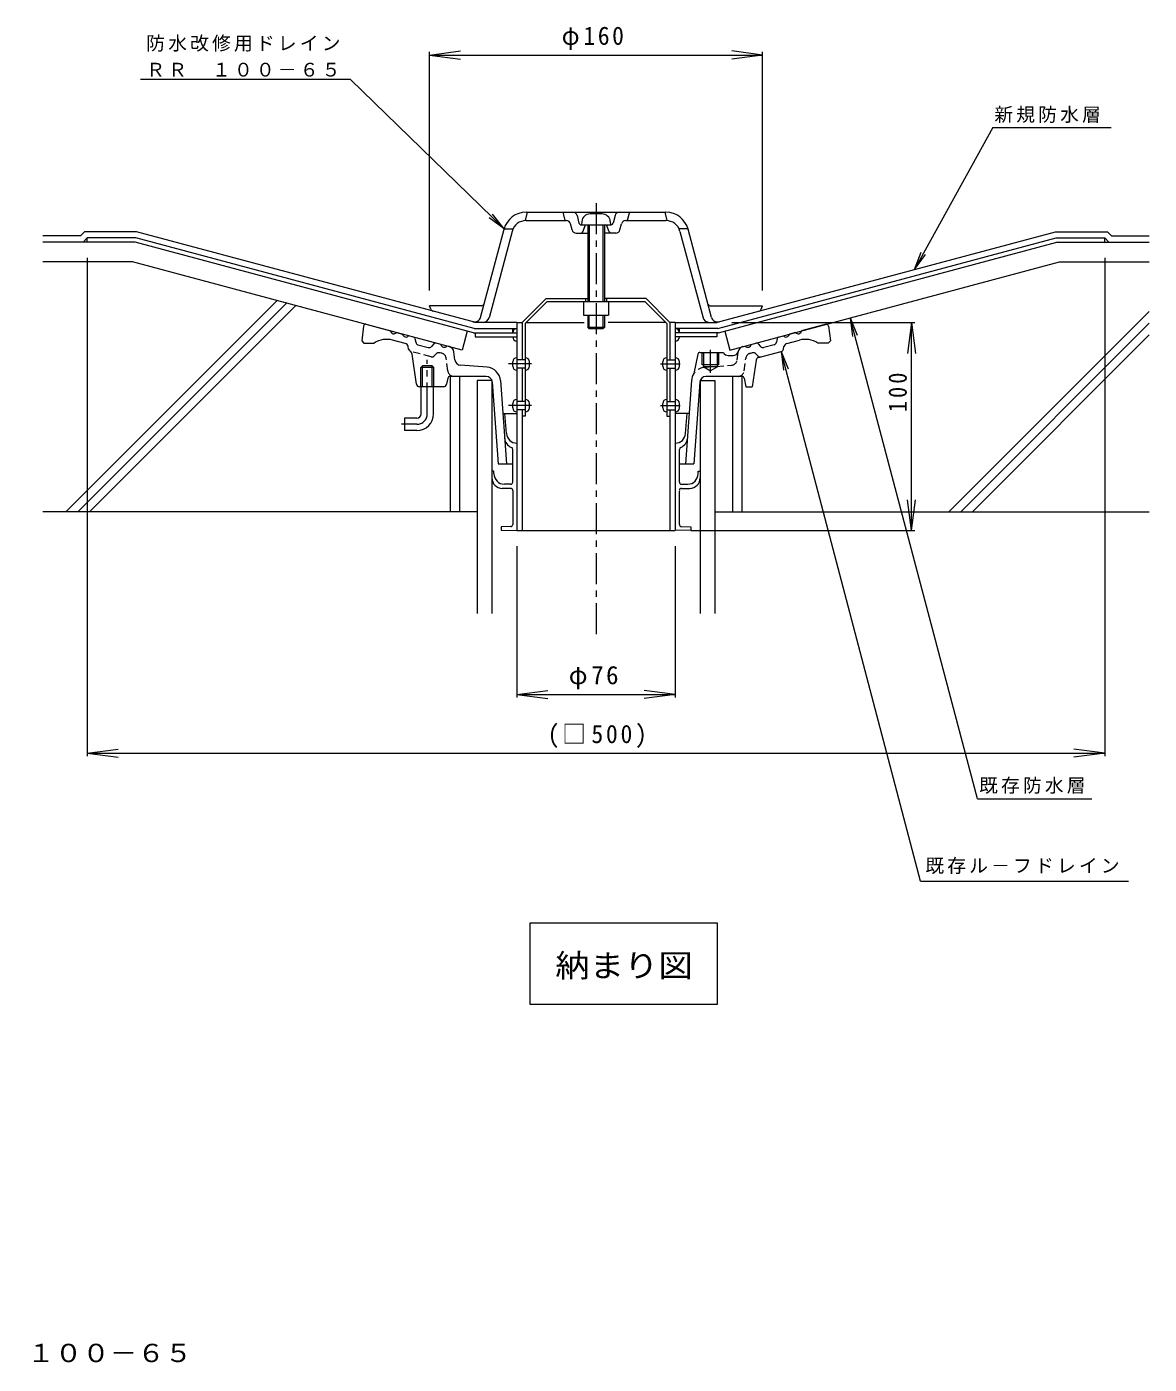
# Model space of a CAD drawing. Units: millimetres, scale not verified. Extents: x -549 to 545, y -404 to 279.
# Drawn here: x 7 to 545, y -404 to 238 of the extents above; entities that cross this region are included whole.
import ezdxf
from ezdxf.enums import TextEntityAlignment as Align

# ---------------------------------------------------------------- set-up
doc = ezdxf.new("R2010")
doc.units = ezdxf.units.MM
doc.header["$LTSCALE"] = 3
for name, pattern in [('CHAIN1', [8, 5, -1, 1, -1]), ('CHAIN2', [12, 9, -1, 1, -1]), ('DASHED1', [1.8, 1.2, -0.6])]:
    doc.linetypes.add(name, pattern=pattern)
for name, color, linetype, lineweight in [('3-4', 7, 'Continuous', 9), ('4-0', 7, 'Continuous', 9), ('4-4', 7, 'Continuous', 9)]:
    doc.layers.add(name, color=color, linetype=linetype, lineweight=lineweight)
doc.layers.add('F-F_F-Fﾚｲﾔ', color=2, linetype='Continuous')
doc.styles.add('ＭＳ ゴシック', font='')
doc.styles.get('ＭＳ ゴシック').set_extended_font_data('MS Gothic')

msp = doc.modelspace()

# ---------------------------------------------------------------- linework, layer by layer
at = {"layer": '3-4'}
msp.add_lwpolyline([(248.108, -192.527), (248.108, -231.446), (338.108, -231.446), (338.108, -192.527)], close=True, dxfattribs=at)
at = {"layer": '4-0'}
for p, q in [((470.404, 189.426), (432.69, 121.221)), ((470.404, 189.426), (527.218, 189.426)), ((32.307, 137.359), (14.217, 137.359)), ((34.307, 139.359), (32.307, 137.359)), ((35.55, 136.359), (33.55, 134.359)), ((59.264, 139.359), (34.307, 139.359)), ((222.071, 95.735), (59.264, 139.359)), ((337.572, 95.735), (500.379, 139.359)), ((500.379, 139.359), (525.336, 139.359)), ((524.093, 136.359), (526.093, 134.359)), ((525.336, 139.359), (527.335, 137.359)), ((527.335, 137.359), (545.426, 137.359)), ((35.55, 134.359), (14.217, 134.359)), ((524.093, 134.359), (545.426, 134.359)), ((126.735, 106.311), (25.324, 4.9)), ((131.196, 105.116), (30.98, 4.9)), ((135.658, 103.92), (36.637, 4.9)), ((463.019, -132.828), (401.835, 97.985)), ((545.426, 101.076), (449.249, 4.9)), ((168.212, 94.024), (167.322, 86.9)), ((169.322, 94.9), (169.204, 94.9)), ((169.321, 94.9), (181.177, 91.723)), ((184.075, 90.947), (186.973, 90.17)), ((241.822, 95.837), (221.69, 95.837)), ((221.822, 90.837), (221.822, 88.837)), ((241.822, 95.837), (244.322, 95.837)), ((241.822, 95.837), (241.822, -4.163)), ((244.322, 95.837), (244.322, 77.837)), ((246.443, 95.837), (274.052, 95.837)), ((313.2, 95.837), (285.59, 95.837)), ((317.822, 95.837), (315.322, 95.837)), ((315.322, 95.837), (315.322, 77.837)), ((317.822, 95.837), (317.822, -4.163)), ((317.822, 95.837), (337.953, 95.837)), ((337.822, 90.837), (337.822, 88.837)), ((375.568, 90.947), (372.67, 90.17)), ((390.321, 94.9), (378.466, 91.723)), ((390.439, 94.9), (390.321, 94.9)), ((391.431, 94.024), (392.322, 86.9)), ((545.426, 95.419), (454.906, 4.9)), ((167.322, 86.9), (168.322, 85.9)), ((168.322, 85.9), (173.322, 85.9)), ((188.151, 85.713), (182.18, 87.313)), ((189.832, 83.016), (189.593, 84.183)), ((192.172, 88.777), (189.87, 89.394)), ((192.892, 88.012), (193.255, 86.239)), ((194.336, 85.091), (199.307, 83.759)), ((202.018, 85.567), (200.817, 84.213)), ((205.325, 85.253), (203.025, 85.869)), ((209.367, 84.17), (208.223, 84.476)), ((221.822, 88.837), (241.822, 88.837)), ((337.822, 88.837), (317.822, 88.837)), ((350.276, 84.17), (351.42, 84.476)), ((354.318, 85.253), (356.618, 85.869)), ((357.626, 85.567), (358.826, 84.213)), ((365.307, 85.091), (360.336, 83.759)), ((366.751, 88.012), (366.388, 86.239)), ((367.472, 88.777), (369.772, 89.394)), ((369.811, 83.016), (370.05, 84.183)), ((371.492, 85.713), (377.463, 87.313)), ((391.322, 85.9), (386.322, 85.9)), ((392.322, 86.9), (391.322, 85.9)), ((545.426, 89.763), (460.563, 4.9)), ((193.632, 66.18), (191.493, 80.6)), ((212.035, 77.838), (211.568, 81.638)), ((328.663, 80.593), (326.822, 71.223)), ((329.644, 81.4), (341.03, 81.4)), ((338.121, 74.4), (338.121, 81.4)), ((338.821, 75.4), (338.821, 81.4)), ((343.321, 79.9), (345.669, 79.9)), ((356.68, 77.699), (354.822, 64.9)), ((357.776, 78.932), (368.73, 81.867)), ((435.592, -172.421), (368.73, 81.867)), ((196.461, 74.9), (195.647, 74.1)), ((201.997, 74.1), (195.647, 74.1)), ((195.647, 64.9), (195.647, 74.1)), ((201.181, 74.9), (196.461, 74.9)), ((196.461, 64.9), (196.461, 74.9)), ((201.997, 74.1), (201.181, 74.9)), ((201.181, 64.9), (201.181, 74.9)), ((201.997, 64.9), (201.997, 74.1)), ((227.485, 74.323), (214.803, 75.21)), ((244.322, 73.837), (244.322, 57.837)), ((315.322, 73.837), (315.322, 57.837)), ((331.521, 74.4), (334.822, 72.495)), ((338.121, 74.4), (334.822, 72.495)), ((206.592, 64.9), (195.116, 64.9)), ((195.822, 51.9), (195.822, 64.9)), ((201.822, 51.9), (201.822, 64.9)), ((208.661, 69.096), (208.063, 66.106)), ((227.028, 69.9), (209.641, 69.9)), ((209.822, 69.9), (209.822, 4.9)), ((214.322, 69.9), (214.322, 4.9)), ((229.822, 67.994), (229.822, -43.914)), ((230.021, 67.114), (232.822, 27.9)), ((233.979, 67.839), (236.832, 27.9)), ((325.664, 67.839), (322.811, 27.9)), ((329.623, 67.114), (326.822, 27.9)), ((329.821, 67.994), (329.821, -43.914)), ((350.002, 69.9), (332.615, 69.9)), ((345.322, 69.9), (345.322, 4.9)), ((349.822, 69.9), (349.822, 4.9)), ((350.982, 69.096), (351.822, 64.9)), ((351.822, 64.9), (354.822, 64.9)), ((244.322, 53.837), (244.322, -4.163)), ((315.322, 53.837), (315.322, -4.163)), ((187.822, 49.9), (187.822, 43.9)), ((193.822, 49.9), (187.822, 49.9)), ((193.822, 43.9), (187.822, 43.9)), ((232.822, 27.9), (239.821, 27.9)), ((319.822, 27.9), (326.822, 27.9)), ((222.821, 4.9), (14.217, 4.9)), ((336.822, 4.9), (545.426, 4.9)), ((241.822, -4.163), (317.822, -4.163)), ((463.019, -132.828), (517.92, -132.828)), ((435.592, -172.421), (535.524, -172.421))]:
    msp.add_line(p, q, dxfattribs=at)
at = {"layer": '4-0', "color": 2}
for p, q in [((246.822, 148.696), (245.821, 144.682)), ((246.273, 148.696), (313.37, 148.696)), ((263.822, 148.696), (264.822, 144.697)), ((282.701, 147.897), (276.942, 147.897)), ((295.822, 148.696), (294.822, 144.697)), ((312.821, 148.696), (313.821, 144.682)), ((246.273, 144.697), (265.637, 144.697)), ((268.32, 140.212), (267.577, 143.182)), ((270.7, 147.182), (271.632, 143.454)), ((272.602, 142.697), (287.041, 142.697)), ((272.957, 144.245), (272.822, 142.697)), ((273.565, 139.345), (274.822, 142.697)), ((275.822, 142.697), (275.822, 105.837)), ((276.522, 142.697), (276.522, 105.837)), ((283.122, 142.697), (283.122, 105.837)), ((283.822, 142.697), (283.822, 105.837)), ((286.078, 139.345), (284.821, 142.697)), ((286.686, 144.245), (286.822, 142.697)), ((288.943, 147.182), (288.011, 143.454)), ((291.323, 140.212), (292.066, 143.182)), ((294.006, 144.697), (313.37, 144.697)), ((224.364, 98.23), (235.644, 140.531)), ((239.509, 139.5), (228.459, 98.064)), ((235.69, 140.696), (239.948, 140.696)), ((270.26, 138.697), (275.821, 138.697)), ((289.383, 138.697), (283.822, 138.697)), ((323.953, 140.696), (319.695, 140.696)), ((320.134, 139.5), (331.184, 98.064)), ((335.279, 98.23), (323.999, 140.531)), ((225.053, 103.697), (199.821, 103.697)), ((200.532, 102.086), (199.821, 103.697)), ((285.822, 105.837), (285.822, 99.337)), ((334.59, 103.697), (359.821, 103.697)), ((359.111, 102.086), (359.821, 103.697)), ((275.822, 99.337), (275.822, 93.397)), ((276.522, 92.697), (276.522, 99.337)), ((283.122, 99.337), (283.122, 92.697)), ((283.822, 99.337), (283.822, 93.397)), ((276.522, 92.697), (275.822, 93.397)), ((283.822, 93.397), (275.822, 93.397)), ((283.122, 92.697), (276.522, 92.697)), ((283.822, 93.397), (283.122, 92.697)), ((245.821, 77.837), (241.822, 77.837)), ((313.821, 77.837), (317.822, 77.837)), ((239.821, 74.837), (239.821, 76.837)), ((245.821, 73.837), (241.822, 73.837)), ((247.821, 74.837), (247.821, 76.837)), ((311.822, 74.837), (311.822, 76.837)), ((313.821, 73.837), (317.822, 73.837)), ((319.822, 74.837), (319.822, 76.837)), ((245.821, 57.837), (241.822, 57.837)), ((313.821, 57.837), (317.822, 57.837)), ((239.821, 54.837), (239.821, 56.837)), ((245.821, 53.837), (241.822, 53.837)), ((247.821, 54.837), (247.821, 56.837)), ((311.822, 54.837), (311.822, 56.837)), ((313.821, 53.837), (317.822, 53.837)), ((319.822, 54.837), (319.822, 56.837))]:
    msp.add_line(p, q, dxfattribs=at)
at = {"layer": '4-0', "linetype": 'CHAIN1'}
for p, q in [((279.822, 153.084), (279.822, -55.128)), ((198.822, 51.9), (198.822, 77.9)), ((334.822, 71.581), (334.822, 82.651)), ((193.822, 46.9), (186.432, 46.9))]:
    msp.add_line(p, q, dxfattribs=at)
at = {"layer": '4-0', "color": 3}
for p, q in [((35.55, 134.359), (35.55, 136.359)), ((524.093, 134.359), (524.093, 136.359)), ((58.605, 134.359), (35.55, 134.359)), ((221.032, 90.837), (58.605, 134.359)), ((338.611, 90.837), (501.038, 134.359)), ((501.038, 134.359), (524.093, 134.359)), ((221.032, 90.837), (241.822, 90.837)), ((221.295, 92.837), (241.822, 92.837)), ((239.821, 90.837), (239.821, 92.837)), ((338.348, 92.837), (317.822, 92.837)), ((338.611, 90.837), (317.822, 90.837)), ((319.822, 90.837), (319.822, 92.837))]:
    msp.add_line(p, q, dxfattribs=at)
at = {"layer": '4-0', "color": 4}
for p, q in [((244.322, 95.837), (255.821, 107.337)), ((245.821, 95.216), (256.443, 105.837)), ((255.821, 107.337), (275.822, 107.337)), ((256.443, 105.837), (303.2, 105.837)), ((274.822, 107.337), (274.822, 105.837)), ((303.822, 107.337), (283.822, 107.337)), ((284.821, 107.337), (284.821, 105.837)), ((313.821, 95.216), (303.2, 105.837)), ((315.322, 95.837), (303.822, 107.337)), ((313.821, 95.216), (313.821, 50.837)), ((313.821, 50.837), (315.322, 50.837))]:
    msp.add_line(p, q, dxfattribs=at)
at = {"layer": '4-0', "linetype": 'DASHED1'}
for p, q in [((200.659, 79.256), (190.913, 81.867)), ((202.17, 79.71), (202.96, 80.601)), ((205.726, 81.004), (204.974, 81.206)), ((208.656, 72.534), (207.927, 78.472)), ((347.608, 77.838), (348.075, 81.638)), ((350.987, 72.534), (351.716, 78.472)), ((353.917, 81.004), (354.669, 81.206)), ((357.473, 79.71), (356.683, 80.601)), ((332.158, 74.323), (344.84, 75.21))]:
    msp.add_line(p, q, dxfattribs=at)
at = {"layer": '4-0', "color": 2, "linetype": 'CHAIN2'}
for p, q in [((248.822, 75.837), (237.803, 75.837)), ((310.822, 75.837), (320.143, 75.837)), ((248.822, 55.837), (237.803, 55.837)), ((310.822, 55.837), (320.143, 55.837))]:
    msp.add_line(p, q, dxfattribs=at)
at = {"layer": '4-0', "color": 6}
for p, q in [((235.102, 52.119), (241.822, 52.119)), ((236.793, 42.481), (236.104, 52.119)), ((324.541, 52.119), (317.822, 52.119)), ((322.85, 42.481), (323.539, 52.119)), ((239.821, 19.141), (239.821, 34.864)), ((241.78, 37.837), (241.822, 37.837)), ((317.863, 37.837), (317.822, 37.837)), ((319.822, 19.141), (319.822, 34.864)), ((238.821, 16.141), (234.821, 16.141)), ((238.821, 18.141), (235.822, 18.141)), ((239.821, 15.141), (239.821, -1.19)), ((319.822, -1.19), (319.822, 14.864)), ((320.822, 18.141), (323.821, 18.141)), ((320.822, 16.141), (324.821, 16.141))]:
    msp.add_line(p, q, dxfattribs=at)
at = {"layer": '4-0', "color": 3}
for points in [[(221.295, 92.837), (58.869, 136.359), (35.55, 136.359)], [(338.348, 92.837), (500.774, 136.359), (524.093, 136.359)]]:
    msp.add_lwpolyline(points, dxfattribs=at)
at = {"layer": '4-0'}
for points in [[(217.987, 91.653), (215.539, 82.516), (57.36, 124.9), (14.217, 124.9)], [(341.656, 91.653), (344.104, 82.516), (502.283, 124.9), (545.426, 124.9)], [(338.821, 75.4), (330.821, 75.4), (330.821, 81.4)], [(338.121, 74.4), (331.521, 74.4), (331.521, 81.4)], [(229.822, 67.994), (222.821, 67.994), (222.821, -43.914)], [(329.821, 67.994), (336.822, 67.994), (336.822, -43.914)]]:
    msp.add_lwpolyline(points, dxfattribs=at)
at = {"layer": '4-0', "color": 2}
msp.add_lwpolyline([(273.821, 105.837), (273.821, 99.337), (285.822, 99.337)], dxfattribs=at)
at = {"layer": '4-0', "color": 4}
msp.add_lwpolyline([(245.821, 95.216), (245.821, 50.837), (244.322, 50.837)], dxfattribs=at)
at = {"layer": '4-0', "color": 6}
for points in [[(230.821, 23.141), (230.821, 24.418), (229.822, 24.418)], [(328.822, 23.141), (328.822, 24.418), (329.821, 24.418)], [(238.849, -2.19), (234.321, -2.316), (234.321, -3.976), (241.822, -4.163)], [(320.794, -2.19), (325.322, -2.316), (325.322, -3.976), (317.822, -4.163)]]:
    msp.add_lwpolyline(points, dxfattribs=at)
at = {"layer": '4-0', "color": 2}
for centre, radius, start, end in [((246.273, 137.697), 11, 90, 165.06862), ((268.76, 146.697), 2, 14.03607, 90), ((276.942, 143.897), 4, 90, 174.99945), ((282.701, 143.897), 4, 5.00055, 90), ((290.883, 146.697), 2, 90, 165.96393), ((313.37, 137.697), 11, 14.93138, 90), ((246.273, 137.697), 7, 90, 165.06879), ((265.637, 142.697), 2, 14.03607, 90), ((272.602, 143.696), 1, 194.0359, 270), ((287.041, 143.696), 1, 270, 345.9641), ((294.006, 142.697), 2, 90, 165.96393), ((313.37, 137.697), 7, 14.93121, 90), ((270.26, 140.696), 2, 194.03607, 270), ((272.629, 139.697), 1, 270, 339.44279), ((287.014, 139.697), 1, 200.55721, 270), ((289.383, 140.696), 2, 270, 345.96393), ((225.053, 104.697), 1, 270, 345.06969), ((334.59, 104.697), 1, 194.93031, 270), ((201.904, 102.691), 1.5, 203.7934, 254.99934), ((221.465, 99.003), 3, 255, 345.06865), ((225.56, 98.837), 3, 270, 345.06877), ((334.083, 98.837), 3, 194.93123, 270), ((338.178, 99.003), 3, 194.93135, 285), ((357.739, 102.691), 1.5, 285.00066, 336.2066), ((241.822, 76.837), 2, 90, 180), ((245.821, 76.837), 2, 0, 90), ((313.821, 76.837), 2, 90, 180), ((317.822, 76.837), 2, 0, 90), ((241.822, 74.837), 2, 180, 270), ((245.821, 74.837), 2, 270, 0), ((313.821, 74.837), 2, 180, 270), ((317.822, 74.837), 2, 270, 0), ((241.822, 56.837), 2, 90, 180), ((245.821, 56.837), 2, 0, 90), ((313.821, 56.837), 2, 90, 180), ((317.822, 56.837), 2, 0, 90), ((241.822, 54.837), 2, 180, 270), ((245.821, 54.837), 2, 270, 0), ((313.821, 54.837), 2, 180, 270), ((317.822, 54.837), 2, 270, 0)]:
    msp.add_arc(centre, radius, start, end, dxfattribs=at)
at = {"layer": '4-0'}
for centre, radius, start, end in [((169.204, 93.9), 1, 90, 172.87463), ((182.788, 91.939), 1.625, 187.61929, 322.3797), ((188.583, 90.386), 1.625, 187.62059, 322.37891), ((241.822, 90.837), 2, 90, 180), ((317.822, 90.837), 2, 0, 90), ((371.06, 90.386), 1.625, 217.62109, 352.37941), ((376.855, 91.939), 1.625, 217.6203, 352.38071), ((390.439, 93.9), 1, 7.12537, 90), ((179.333, 76.688), 11, 74.99985, 123.12953), ((187.634, 83.781), 2, 11.56621, 75.0005), ((191.913, 87.811), 1, 11.56642, 75.00078), ((194.725, 86.54), 1.5, 191.5649, 254.99991), ((199.695, 85.208), 1.5, 254.99991, 318.43558), ((202.766, 84.903), 1, 75.00023, 138.43498), ((206.936, 85.468), 1.625, 187.62059, 322.38074), ((208.59, 81.272), 3, 6.99973, 75.00041), ((241.822, 88.837), 2, 180, 270), ((317.822, 88.837), 2, 270, 0), ((351.053, 81.272), 3, 104.99959, 168.16734), ((352.707, 85.468), 1.625, 217.61926, 352.37941), ((356.877, 84.903), 1, 41.56502, 104.99977), ((359.948, 85.208), 1.5, 221.56442, 285.00009), ((364.918, 86.54), 1.5, 285.00009, 348.4351), ((367.73, 87.811), 1, 104.99922, 168.43358), ((372.01, 83.781), 2, 104.9995, 168.43379), ((380.31, 76.688), 11, 56.87047, 105.00015), ((191.302, 83.316), 1.5, 191.56628, 239.30832), ((189.515, 80.307), 2, 8.43475, 59.30959), ((215.012, 78.203), 3, 187.00008, 266.00017), ((329.644, 80.4), 1, 90, 168.88066), ((343.321, 82.4), 2.5, 203.57779, 270), ((345.669, 82.4), 2.5, 270, 348.16707), ((358.164, 77.484), 1.5, 105.00066, 171.74089), ((368.342, 83.316), 1.5, 285.00009, 348.43372), ((226.997, 67.341), 7, 4.0856, 85.99998), ((332.647, 67.341), 7, 146.31702, 175.9144), ((195.116, 66.4), 1.5, 188.43515, 270), ((206.592, 66.4), 1.5, 270, 348.68979), ((209.641, 68.9), 1, 90, 168.69006), ((227.028, 66.9), 3, 4.08546, 90), ((332.615, 66.9), 3, 90, 175.91454), ((350.002, 68.9), 1, 11.30937, 90), ((193.822, 51.9), 2, 270, 0), ((193.822, 51.9), 8, 270, 0)]:
    msp.add_arc(centre, radius, start, end, dxfattribs=at)
at = {"layer": '4-0', "linetype": 'DASHED1'}
for centre, radius, start, end in [((191.302, 83.316), 1.5, 239.30832, 255.00128), ((201.048, 80.705), 1.5, 255.00128, 318.43651), ((204.456, 79.274), 2, 74.99976, 138.43507), ((204.949, 78.107), 3, 7.00008, 74.99991), ((344.631, 78.203), 3, 273.99983, 352.99992), ((351.053, 81.272), 3, 168.16734, 173.00027), ((354.694, 78.107), 3, 105.00009, 172.99992), ((355.187, 79.274), 2, 41.56493, 105.00024), ((358.595, 80.705), 1.5, 221.56349, 284.99872), ((211.634, 72.9), 3, 187.00008, 270), ((332.647, 67.341), 7, 94.00002, 146.31702), ((348.01, 72.9), 3, 270, 352.99992)]:
    msp.add_arc(centre, radius, start, end, dxfattribs=at)
at = {"layer": '4-0', "linetype": 'CHAIN1'}
msp.add_arc((193.822, 51.9), 5, 270, 0, dxfattribs=at)
at = {"layer": '4-0', "color": 6}
for centre, radius, start, end in [((240.946, 40.475), 5, 184.08569, 249.26045), ((241.78, 42.837), 5, 184.08569, 270), ((317.863, 42.837), 5, 270, 355.91431), ((318.697, 40.475), 5, 290.73955, 355.91431), ((238.821, 34.864), 1, 0, 69.26073), ((320.822, 34.864), 1, 110.73927, 180), ((234.821, 21.141), 5, 180, 270), ((235.822, 23.141), 5, 180, 270), ((323.821, 23.141), 5, 270, 0), ((324.821, 21.141), 5, 270, 0), ((238.821, 19.141), 1, 270, 0), ((238.821, 15.141), 1, 0, 90), ((320.822, 19.141), 1, 180, 270), ((320.822, 15.141), 1, 90, 180), ((238.821, -1.19), 1, 271.59279, 0), ((320.822, -1.19), 1, 180, 268.40721)]:
    msp.add_arc(centre, radius, start, end, dxfattribs=at)
at = {"layer": '4-4'}
for p, q in [((199.821, 224.142), (214.693, 226.1)), ((199.821, 111.197), (199.821, 225.642)), ((359.821, 224.142), (344.95, 226.1)), ((359.821, 111.197), (359.821, 225.642)), ((199.821, 224.142), (359.821, 224.142)), ((199.821, 224.142), (214.693, 222.184)), ((359.821, 224.142), (344.95, 222.184)), ((235.69, 140.696), (230.107, 147.756)), ((235.69, 140.696), (228.47, 146.071)), ((432.69, 121.221), (435.979, 129.598)), ((432.69, 121.221), (438.036, 128.462)), ((35.55, 126.859), (35.55, -112.489)), ((524.093, 126.859), (524.093, -112.489)), ((401.835, 97.985), (405.257, 89.661)), ((401.835, 97.985), (402.986, 89.059)), ((345.072, 95.735), (432.807, 95.735)), ((431.308, 95.735), (429.35, 80.863)), ((431.308, -4.163), (431.308, 95.735)), ((431.308, 95.735), (433.265, 80.863)), ((368.73, 81.867), (372.135, 73.536)), ((368.73, 81.867), (369.863, 72.939)), ((431.308, -4.163), (429.35, 10.709)), ((431.308, -4.163), (433.265, 10.709)), ((325.322, -4.163), (432.807, -4.163)), ((241.822, -11.663), (241.822, -84.281)), ((317.822, -11.663), (317.822, -84.281)), ((241.822, -82.781), (256.693, -80.824)), ((241.822, -82.781), (317.822, -82.781)), ((241.822, -82.781), (256.693, -84.739)), ((317.822, -82.781), (302.95, -80.824)), ((317.822, -82.781), (302.95, -84.739)), ((35.55, -110.989), (50.422, -109.031)), ((524.093, -110.989), (509.221, -109.031)), ((35.55, -110.989), (524.093, -110.989)), ((35.55, -110.989), (50.422, -112.947)), ((524.093, -110.989), (509.221, -112.947))]:
    msp.add_line(p, q, dxfattribs=at)
msp.add_lwpolyline([(235.69, 140.696), (161.945, 212.325), (61.163, 212.325)], dxfattribs=at)

# ---------------------------------------------------------------- texts
at = {"layer": '3-4', "color": 3, "style": 'ＭＳ ゴシック', "width": 1.1}
msp.add_text('納まり図', height=11, dxfattribs=at).set_placement((260.27, -221.716), align=Align.BOTTOM_LEFT)
at = {"layer": '4-0', "char_height": 6.598, "attachment_point": 7, "style": 'ＭＳ ゴシック'}
for s, insert in [('\\T1.17;新規防水層', (471.06, 191.539)), ('\\T1.17;既存防水層', (463.736, -130.488)), ('\\T1.17;既存ル－フドレイン', (437.932, -169.008))]:
    msp.add_mtext(s, dxfattribs=dict(at, insert=insert))
at = {"layer": '4-4', "color": 2, "char_height": 8.798, "attachment_point": 7, "style": 'ＭＳ ゴシック'}
for s, insert in [('\\T1.21;\\W0.95;φ160', (263.322, 226.642)), ('\\T1.19;φ76', (266.697, -80.281)), ('\\T1.23;\\W0.95;(□500)', (256.571, -108.489))]:
    msp.add_mtext(s, dxfattribs=dict(at, insert=insert))
at = {"layer": '4-4', "char_height": 6.598, "attachment_point": 7, "style": 'ＭＳ ゴシック'}
for s, insert in [('\\T1.17;防水改修用ドレイン', (63.894, 225.743)), ('\\T1.17;ＲＲ\u3000１００－６５', (63.894, 213.716))]:
    msp.add_mtext(s, dxfattribs=dict(at, insert=insert))
at = {"layer": '4-4', "color": 2, "insert": (429.139, 52.661), "char_height": 8.798, "attachment_point": 7, "rotation": 90, "style": 'ＭＳ ゴシック'}
msp.add_mtext('\\T1.27;\\W0.9;100', dxfattribs=at)
at = {"layer": 'F-F_F-Fﾚｲﾔ', "style": 'ＭＳ ゴシック', "width": 1.1}
msp.add_text('重ね張り用\u3000防水改修用二重ドレン\u3000ＲＲ\u3000１００－６５', height=8.798, dxfattribs=at).set_placement((-257.25, -405.932), align=Align.BOTTOM_LEFT)

doc.saveas('drawing.dxf')
